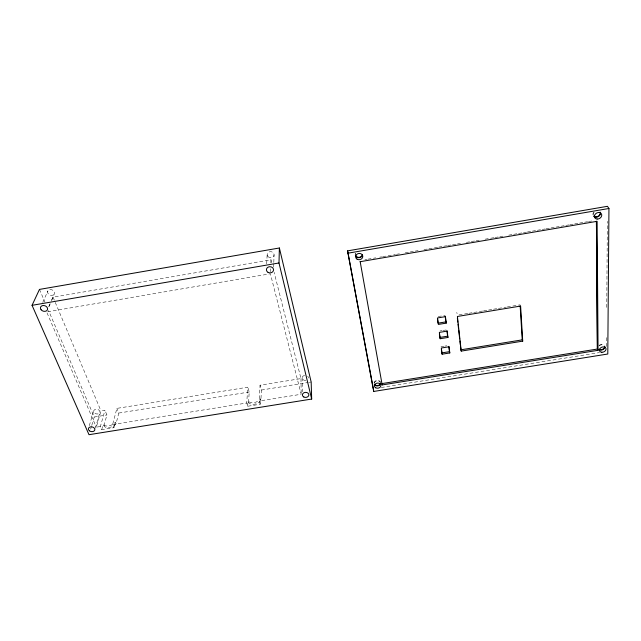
<?xml version="1.0" encoding="UTF-8"?>
<svg xmlns="http://www.w3.org/2000/svg" width="641" height="641" viewBox="0 0 641 641"><rect width="100%" height="100%" fill="white"/><g stroke="black" fill="none" stroke-linecap="round" stroke-linejoin="round"><path stroke-width="0.48" stroke-dasharray="3.21 2.4" d="M606.482 346.452L606.546 337.446M606.755 307.408L607.347 221.321M273.635 267.169L273.771 263.395M273.803 262.449L274.076 254.894M270.454 271.768L270.582 268.771M270.831 262.77L270.951 259.765L53.067 297.2L51.552 300.677M260.895 400.513L260.438 398.894A6.883 4.15 -16.7 0 1 254.084 402.564A6.883 4.15 -16.7 0 1 248.043 400.889L248.516 402.5A6.875 4.15 -16.7 0 0 254.557 404.183A6.875 4.15 -16.7 0 0 260.895 400.513L261.4 390.04L260.046 385.209L300.974 378.591L274.124 272.329M266.688 263.924L267.153 254.485M100.381 426.513L96.31 427.162L100.982 410.953L104.964 410.312L100.381 426.513L101.727 429.654L113.922 427.699L112.616 424.55L116.902 408.381L247.819 387.188L246.721 403.013L247.682 406.258L260.174 404.255L260.438 398.894M260.174 404.255L259.252 401.002L260.046 385.209M247.682 406.258L248.043 400.889M248.516 402.5L249.221 392.004L247.819 387.188M116.013 423.781L115.364 422.211A7.019 3.926 -22.8 0 1 108.569 425.92A7.019 3.926 -22.8 0 1 103.257 424.158L103.922 425.72A7.011 3.926 -22.9 0 0 109.226 427.491A7.011 3.926 -22.9 0 0 116.013 423.781L118.809 413.052L116.902 408.381M113.922 427.699L115.364 422.211M103.922 425.72L106.911 414.975L104.964 410.312M101.727 429.654L103.257 424.158M95.325 428.14L99.884 412.379A3.173 2.348 11.5 0 0 95.821 409.287A3.173 2.348 11.5 0 0 94.724 413.213A3.173 2.348 11.5 0 0 99.884 412.379M90.661 429.117L91.487 426.321M91.767 425.392L94.243 417.019L48.54 310.532M89.291 425.704L93.73 410.881M48.82 306.518L49.982 303.858M51.528 300.309L54.237 294.099A3.558 2.788 19.7 0 0 50.783 289.604A3.558 2.788 19.7 0 0 48.227 293.762A3.558 2.788 19.7 0 0 54.237 294.099M48.908 306.751L51.176 301.542M42.747 302.384L47.923 290.886M47.626 311.79L270.374 273.771L301.19 394.263L259.252 401.002M364.897 259.685L366.868 259.349M367.854 259.18L375.738 257.834M379.672 257.161L381.643 256.825M382.629 256.656L395.441 254.477M396.426 254.309L399.375 253.804M405.288 252.794L409.23 252.121M410.216 251.953L414.158 251.28M415.144 251.112L418.1 250.607M424.005 249.605L427.948 248.932M428.933 248.764L437.803 247.25M438.789 247.081L442.723 246.408M443.708 246.24L446.665 245.735M447.65 245.567L451.593 244.894M452.578 244.726L456.52 244.061M457.506 243.892L460.454 243.388M466.368 242.378L470.31 241.705M471.295 241.537L475.237 240.864M476.223 240.695L479.18 240.191M485.085 239.189L493.955 237.675M494.94 237.507L498.882 236.833M499.868 236.665L502.816 236.16M508.73 235.151L512.672 234.478M513.657 234.318L517.599 233.645M518.585 233.476L522.519 232.803M523.505 232.635L526.461 232.13M527.447 231.962L531.389 231.289M532.375 231.121L536.317 230.448M537.302 230.279L541.244 229.606M542.222 229.438L545.179 228.941M546.164 228.773L550.106 228.1M551.092 227.932L555.034 227.259M556.019 227.09L559.962 226.417M560.947 226.249L564.881 225.576M565.867 225.408L568.823 224.903M569.809 224.735L573.751 224.07M574.737 223.901L578.679 223.228M579.664 223.06L583.598 222.387M584.584 222.219L587.541 221.714M588.526 221.546L592.468 220.873M438.212 316.534L445.11 315.396M459.02 314.899L467.89 313.441M468.875 313.273L472.818 312.624M473.795 312.463L482.665 311.005M483.651 310.837L487.593 310.188M488.578 310.028L492.52 309.379M493.506 309.218L497.448 308.561M498.434 308.401L506.31 307.103M507.295 306.943L520.107 304.828M440.014 330.964L441.97 330.644M442.939 330.484L446.841 329.843M441.008 346.733L443.901 346.26M444.862 346.108L446.793 345.787M94.243 417.019L106.911 414.975M118.809 413.052L249.221 392.004M261.4 390.04L308.241 382.477M309.218 382.316L311.165 382.004M112.616 424.55L246.721 403.013M381.251 387.509L599.535 352.566M47.033 312.872L96.31 427.162M39.478 289.411L44.99 302.272M53.067 297.2L100.982 410.953M456.737 312.431L457.105 313.673M270.951 259.765L271.68 262.666M302.151 377.741L302.376 391.747M300.974 378.591L301.19 394.263M305.869 380.329A3.141 2.492 -1.5 0 1 302.199 378.382A3.141 2.492 -1.5 0 1 304.691 375.442M307.664 376.235A3.141 2.492 -1.5 0 1 308.409 378.038M593.181 214.527A3.854 3.085 -30.1 0 1 594.247 212.051M355.386 254.373A3.59 3.125 -8.3 0 1 355.603 253.564M599.255 345.916A3.421 2.556 -21.7 0 1 603.95 345.154M374.16 383.23A3.245 2.556 -7.1 0 1 376.916 380.866A3.245 2.556 -7.1 0 1 380.345 382.236M355.346 254.02A3.59 3.125 -8.3 0 1 355.563 253.211M374.112 382.829A3.245 2.556 -7.1 0 1 377.285 380.417A3.245 2.556 -7.1 0 1 380.522 382.469M599.055 345.531A3.421 2.556 -21.7 0 1 604.279 345.243M593.093 215.007A3.846 3.085 -30.1 0 1 593.454 212.492M268.042 256.664A3.461 3.021 3.7 0 0 273.907 255.663A3.461 3.021 3.7 0 0 269.893 251.713A3.461 3.021 3.7 0 0 268.042 256.664"/><path stroke-width="0.96" d="M608.95 208.485L607.788 354.024L373.687 391.451L347.582 250.863L607.452 206.306L608.95 208.485L347.839 253.203M311.678 399.055L278.995 262.978L279.38 247.995L39.478 289.411L32.05 305.316L89.011 434.694L311.678 399.055L311.165 382.004L279.38 247.995M32.05 305.316L278.995 262.978M360.13 261.704L597.124 221.313L598.061 350.323L382.18 384.929L360.146 261.504M446.224 323.128L445.447 316.638L437.539 317.944L438.356 324.426L446.224 323.128L445.888 321.878L438.035 323.168L437.458 318.545M439.838 337.446L447.602 336.18L447.939 337.454L440.159 338.72L439.381 333.833M441.785 352.903L449.461 351.661L449.798 352.951L442.106 354.193L441.345 349.377M460.871 349.81L522.231 339.866L522.719 341.14L461.232 351.1L460.542 346.845M598.061 350.323L597.364 348.96L596.418 221.201L597.412 349.041L381.988 383.59L382.18 384.929M347.582 250.863L373.35 388.775M440.159 338.72L439.357 332.391L447.178 331.109L447.939 337.454M442.106 354.193L441.328 348.015L449.053 346.765L449.798 352.951M373.463 389.664L373.687 391.451M445.223 316.317L445.888 321.878M446.953 330.748L447.602 336.18M448.82 346.364L449.461 351.661M461.232 351.1L457.41 316.47L520.612 306.061L522.719 341.14M457.378 318.192L457.81 322.143M458.035 324.122L458.467 328.072M458.684 330.051L459.669 338.945M459.885 340.916L460.326 344.866M520.163 305.805L522.231 339.866M362.51 254.798A3.59 3.125 -8.3 0 1 359.032 257.706A3.59 3.125 -8.3 0 1 355.41 255.19M600.401 212.451A3.854 3.085 -30.1 0 1 598.261 216.634A3.854 3.085 -30.1 0 1 593.678 216.057M604.912 346.869A3.421 2.556 -21.7 0 1 602.861 349.625A3.421 2.556 -21.7 0 1 599.247 349.641M380.586 383.542A3.245 2.556 -7.1 0 1 377.829 385.89A3.245 2.556 -7.1 0 1 374.4 384.528M362.461 254.445A3.59 3.125 -8.3 0 1 358.984 257.353A3.59 3.125 -8.3 0 1 355.37 254.838M600.184 212.123A3.846 3.085 -30.1 0 1 598.478 216.049A3.846 3.085 -30.1 0 1 594.047 216.289M380.53 383.142A3.245 2.556 -7.1 0 1 377.781 385.497A3.245 2.556 -7.1 0 1 374.352 384.135M604.711 346.485A3.421 2.556 -21.7 0 1 602.66 349.249A3.421 2.556 -21.7 0 1 599.055 349.257M268.034 272.345A3.566 3.077 3.3 0 0 273.539 270.005A3.566 3.077 3.3 0 0 268.355 267.025A3.566 3.077 3.3 0 0 268.034 272.345M41.088 309.731A3.662 2.836 19.1 0 0 47.274 310.068A3.662 2.836 19.1 0 0 43.692 305.501A3.662 2.836 19.1 0 0 41.088 309.731M303.826 396.995A3.221 2.524 -1.6 0 0 308.85 395.048A3.221 2.524 -1.6 0 0 304.243 392.629A3.221 2.524 -1.6 0 0 303.826 396.995M89.484 430.84A3.253 2.38 11.1 0 0 94.788 429.999A3.253 2.38 11.1 0 0 90.597 426.866A3.253 2.38 11.1 0 0 89.484 430.84M601.843 352.262A3.437 2.556 -21.7 0 0 605.945 348.375A3.437 2.556 -21.7 0 0 600.377 348.079A3.437 2.556 -21.7 0 0 601.843 352.262M597.116 219.054A3.862 3.093 -30 0 0 601.643 214.318A3.862 3.093 -30 0 0 595.481 213.91A3.862 3.093 -30 0 0 597.116 219.054M375.722 387.789A3.253 2.556 -7.1 0 0 380.898 385.802A3.253 2.556 -7.1 0 0 376.403 383.342A3.253 2.556 -7.1 0 0 375.722 387.789M357.085 259.18A3.606 3.133 -8.3 0 0 362.782 256.793A3.606 3.133 -8.3 0 0 357.766 253.748A3.606 3.133 -8.3 0 0 357.085 259.18"/></g></svg>
